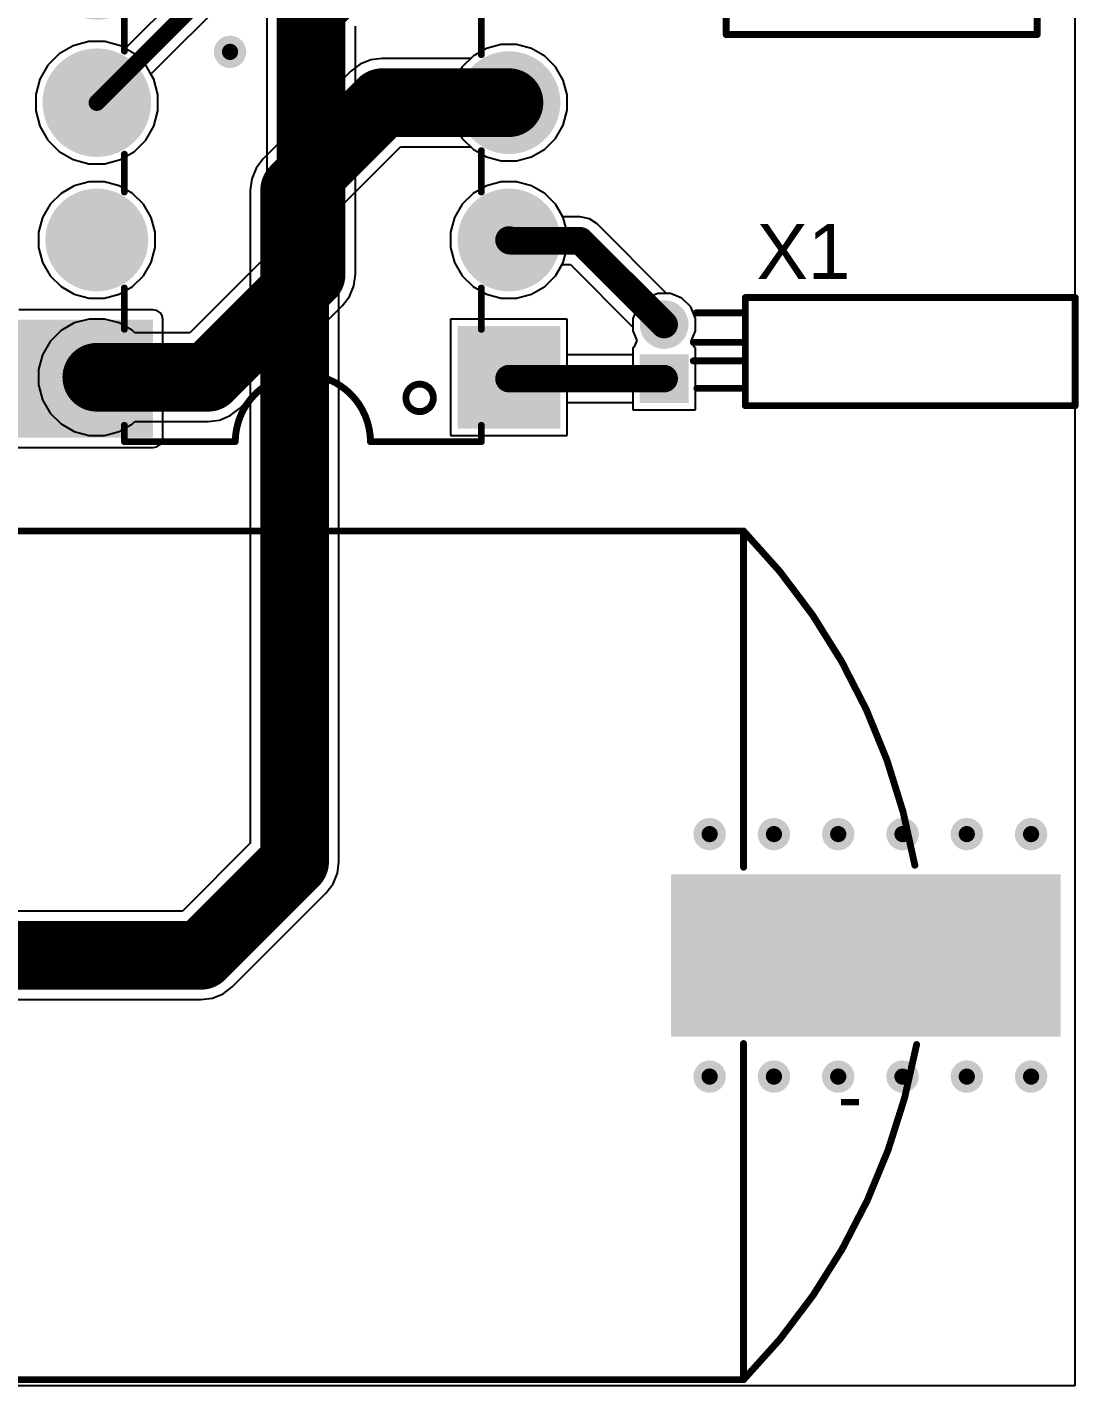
# Model space of a CAD drawing. Header units: millimetres. Extents: x 0 to 212, y 0 to 213.
# Drawn here: x 0.402 to 1.171, y 0.01 to 1 of the extents above; entities that cross this region are included whole.
import ezdxf

# ---------------------------------------------------------------- set-up
doc = ezdxf.new("R2010")
doc.units = ezdxf.units.MM
doc.header["$MEASUREMENT"] = 0
for name, color, linetype in [('BottomLayer', 5, 'Continuous'), ('BottomSolder', 6, 'Continuous'), ('MultiLayer', 9, 'Continuous'), ('PadHoleLayer', 156, 'Continuous'), ('TopLayer', 1, 'Continuous'), ('TopOverlay', 2, 'Continuous'), ('TopPaste', 8, 'Continuous'), ('TopSolder', 216, 'Continuous'), ('ViaHoleLayer', 16, 'Continuous')]:
    doc.layers.add(name, color=color, linetype=linetype)
doc.styles.add('Arial', font='', dxfattribs={"height": 0.2})
doc.styles.get('Arial').set_extended_font_data('Arial')

# ---------------------------------------------------------------- blocks, each defined once
blk = doc.blocks.new('B2B_XH_2_LF__SN__3')
at = {"layer": 'BottomLayer'}
blk.add_hatch(color=5, dxfattribs=at).paths.add_polyline_path([(-0.080706, -0.031496), (-0.080706, 0.031496), (-0.017714, 0.031496), (-0.017714, -0.031496)])
h = blk.add_hatch(color=5, dxfattribs=at)
edge = h.paths.add_edge_path()
edge.add_arc((0.04921, 0), 0.031496, 0, 360)
at = {"layer": 'BottomSolder'}
blk.add_hatch(color=6, dxfattribs=at).paths.add_polyline_path([(-0.082706, -0.033496), (-0.082706, 0.033496), (-0.015714, 0.033496), (-0.015714, -0.033496)])
h = blk.add_hatch(color=6, dxfattribs=at)
edge = h.paths.add_edge_path()
edge.add_arc((0.04921, 0), 0.033496, 0, 360)
at = {"layer": 'MultiLayer'}
blk.add_hatch(color=9, dxfattribs=at).paths.add_polyline_path([(-0.080706, -0.031496), (-0.080706, 0.031496), (-0.017714, 0.031496), (-0.017714, -0.031496)])
h = blk.add_hatch(color=9, dxfattribs=at)
edge = h.paths.add_edge_path()
edge.add_arc((0.04921, 0), 0.031496, 0, 360)
at = {"layer": 'PadHoleLayer'}
h = blk.add_hatch(color=156, dxfattribs=at)
edge = h.paths.add_edge_path()
edge.add_arc((-0.04921, 0), 0.019685, 0, 360)
h = blk.add_hatch(color=156, dxfattribs=at)
edge = h.paths.add_edge_path()
edge.add_arc((0.04921, 0), 0.019685, 0, 360)
at = {"layer": 'TopLayer'}
blk.add_hatch(color=1, dxfattribs=at).paths.add_polyline_path([(-0.080706, -0.031496), (-0.080706, 0.031496), (-0.017714, 0.031496), (-0.017714, -0.031496)])
h = blk.add_hatch(color=1, dxfattribs=at)
edge = h.paths.add_edge_path()
edge.add_arc((0.04921, 0), 0.031496, 0, 360)
at = {"layer": 'TopSolder'}
blk.add_hatch(color=216, dxfattribs=at).paths.add_polyline_path([(-0.082706, -0.033496), (-0.082706, 0.033496), (-0.015714, 0.033496), (-0.015714, -0.033496)])
h = blk.add_hatch(color=216, dxfattribs=at)
edge = h.paths.add_edge_path()
edge.add_arc((0.04921, 0), 0.033496, 0, 360)
at = {"layer": 'TopOverlay', "const_width": 0.005}
for points in [[(-0.037206, 0.123228), (-0.061851, 0.123228)], [(-0.061851, 0.098582), (-0.061851, 0.123228)], [(-0.037206, 0.098582), (-0.037206, 0.123228)], [(0.061376, 0.123228), (0.036731, 0.123228)], [(0.036731, 0.098582), (0.036731, 0.123228)], [(0.061376, 0.098582), (0.061376, 0.123228)], [(0.147401, 0.0925), (-0.147641, 0.0925)], [(-0.147639, -0.133857), (-0.147639, 0.09252)], [(0.147401, -0.133899), (0.1474, 0.0925)], [(0.147401, -0.133899), (-0.147641, -0.133899)]]:
    blk.add_lwpolyline(points, dxfattribs=at)
at = {"layer": 'TopOverlay', "const_width": 0.0025}
for points in [[(-0.063101, 0.123228, 1), (-0.060601, 0.123228, 1)], [(-0.063101, 0.123228, 1), (-0.060601, 0.123228, 1)], [(-0.038456, 0.123228, 1), (-0.035956, 0.123228, 1)], [(-0.038456, 0.123228, 1), (-0.035956, 0.123228, 1)], [(0.035481, 0.123228, 1), (0.037981, 0.123228, 1)], [(0.035481, 0.123228, 1), (0.037981, 0.123228, 1)], [(0.060126, 0.123228, 1), (0.062626, 0.123228, 1)], [(0.060126, 0.123228, 1), (0.062626, 0.123228, 1)], [(-0.063101, 0.098582, 1), (-0.060601, 0.098582, 1)], [(-0.038456, 0.098582, 1), (-0.035956, 0.098582, 1)], [(0.035481, 0.098582, 1), (0.037981, 0.098582, 1)], [(0.060126, 0.098582, 1), (0.062626, 0.098582, 1)], [(-0.148891, 0.0925, 1), (-0.146391, 0.0925, 1)], [(-0.148889, 0.09252, 1), (-0.146389, 0.09252, 1)], [(0.14615, 0.0925, 1), (0.14865, 0.0925, 1)], [(0.146151, 0.0925, 1), (0.148651, 0.0925, 1)], [(-0.148891, -0.133899, 1), (-0.146391, -0.133899, 1)], [(-0.148889, -0.133857, 1), (-0.146389, -0.133857, 1)], [(0.146151, -0.133899, 1), (0.148651, -0.133899, 1)], [(0.146151, -0.133899, 1), (0.148651, -0.133899, 1)]]:
    blk.add_lwpolyline(points, format="xyb", close=True, dxfattribs=at)
blk = doc.blocks.new('DT_26_5')
at = {"layer": 'BottomLayer'}
blk.add_hatch(color=5, dxfattribs=at).paths.add_polyline_path([(0.015748, 0.035438), (0.015748, 0.003942), (-0.015748, 0.003942), (-0.015748, 0.035438)])
h = blk.add_hatch(color=5, dxfattribs=at)
edge = h.paths.add_edge_path()
edge.add_arc((0, -0.019692), 0.015748, 0, 360)
at = {"layer": 'BottomSolder'}
blk.add_hatch(color=6, dxfattribs=at).paths.add_polyline_path([(0.017748, 0.037438), (0.017748, 0.001942), (-0.017748, 0.001942), (-0.017748, 0.037438)])
h = blk.add_hatch(color=6, dxfattribs=at)
edge = h.paths.add_edge_path()
edge.add_arc((0, -0.019692), 0.017748, 0, 360)
at = {"layer": 'MultiLayer'}
blk.add_hatch(color=9, dxfattribs=at).paths.add_polyline_path([(0.015748, 0.035438), (0.015748, 0.003942), (-0.015748, 0.003942), (-0.015748, 0.035438)])
h = blk.add_hatch(color=9, dxfattribs=at)
edge = h.paths.add_edge_path()
edge.add_arc((0, -0.019692), 0.015748, 0, 360)
at = {"layer": 'PadHoleLayer'}
h = blk.add_hatch(color=156, dxfattribs=at)
edge = h.paths.add_edge_path()
edge.add_arc((0, 0.019688), 0.009843, 0, 360)
h = blk.add_hatch(color=156, dxfattribs=at)
edge = h.paths.add_edge_path()
edge.add_arc((0, -0.019688), 0.009843, 0, 360)
at = {"layer": 'TopLayer'}
blk.add_hatch(color=1, dxfattribs=at).paths.add_polyline_path([(0.015748, 0.035438), (0.015748, 0.003942), (-0.015748, 0.003942), (-0.015748, 0.035438)])
h = blk.add_hatch(color=1, dxfattribs=at)
edge = h.paths.add_edge_path()
edge.add_arc((0, -0.019692), 0.015748, 0, 360)
at = {"layer": 'TopSolder'}
blk.add_hatch(color=216, dxfattribs=at).paths.add_polyline_path([(0.017748, 0.037438), (0.017748, 0.001942), (-0.017748, 0.001942), (-0.017748, 0.037438)])
h = blk.add_hatch(color=216, dxfattribs=at)
edge = h.paths.add_edge_path()
edge.add_arc((0, -0.019692), 0.017748, 0, 360)
at = {"layer": 'TopOverlay', "const_width": 0.005}
for points in [[(-0.059055, 0.039366), (-0.299214, 0.039366)], [(-0.299214, 0.039366), (-0.299214, -0.039374)], [(-0.059055, 0.039366), (-0.059055, -0.039374)], [(-0.023822, 0.026734), (-0.059055, 0.026734)], [(-0.021191, 0.006734), (-0.059055, 0.006734)], [(-0.021218, -0.006784), (-0.059055, -0.006784)], [(-0.023314, -0.028266), (-0.059055, -0.028266)], [(-0.059055, -0.039374), (-0.299214, -0.039374)]]:
    blk.add_lwpolyline(points, dxfattribs=at)
at = {"layer": 'TopOverlay', "const_width": 0.0025}
for points in [[(-0.300464, 0.039366, 1), (-0.297964, 0.039366, 1)], [(-0.300464, 0.039366, 1), (-0.297964, 0.039366, 1)], [(-0.060305, 0.039366, 1), (-0.057805, 0.039366, 1)], [(-0.060305, 0.039366, 1), (-0.057805, 0.039366, 1)], [(-0.060305, 0.026734, 1), (-0.057805, 0.026734, 1)], [(-0.025072, 0.026734, 1), (-0.022572, 0.026734, 1)], [(-0.060305, 0.006734, 1), (-0.057805, 0.006734, 1)], [(-0.022441, 0.006734, 1), (-0.019941, 0.006734, 1)], [(-0.060305, -0.006784, 1), (-0.057805, -0.006784, 1)], [(-0.022468, -0.006784, 1), (-0.019968, -0.006784, 1)], [(-0.060305, -0.028266, 1), (-0.057805, -0.028266, 1)], [(-0.024564, -0.028266, 1), (-0.022064, -0.028266, 1)], [(-0.300464, -0.039374, 1), (-0.297964, -0.039374, 1)], [(-0.300464, -0.039374, 1), (-0.297964, -0.039374, 1)], [(-0.060305, -0.039374, 1), (-0.057805, -0.039374, 1)], [(-0.060305, -0.039374, 1), (-0.057805, -0.039374, 1)]]:
    blk.add_lwpolyline(points, format="xyb", close=True, dxfattribs=at)
blk = doc.blocks.new('8_PDIP_6')
at = {"layer": 'BottomLayer'}
blk.add_hatch(color=5, dxfattribs=at).paths.add_polyline_path([(-0.114567, 0.185433), (-0.114567, 0.114567), (-0.185433, 0.114567), (-0.185433, 0.185433)])
h = blk.add_hatch(color=5, dxfattribs=at)
edge = h.paths.add_edge_path()
edge.add_arc((0.15, 0.15), 0.035433, 0, 360)
h = blk.add_hatch(color=5, dxfattribs=at)
edge = h.paths.add_edge_path()
edge.add_arc((-0.15, 0.05), 0.035433, 0, 360)
h = blk.add_hatch(color=5, dxfattribs=at)
edge = h.paths.add_edge_path()
edge.add_arc((0.15, 0.05), 0.035433, 0, 360)
h = blk.add_hatch(color=5, dxfattribs=at)
edge = h.paths.add_edge_path()
edge.add_arc((-0.15, -0.05), 0.035433, 0, 360)
h = blk.add_hatch(color=5, dxfattribs=at)
edge = h.paths.add_edge_path()
edge.add_arc((0.15, -0.05), 0.0375, 0, 360)
h = blk.add_hatch(color=5, dxfattribs=at)
edge = h.paths.add_edge_path()
edge.add_arc((-0.15, -0.15), 0.035433, 0, 360)
h = blk.add_hatch(color=5, dxfattribs=at)
edge = h.paths.add_edge_path()
edge.add_arc((0.15, -0.15), 0.0375, 0, 360)
at = {"layer": 'BottomSolder'}
blk.add_hatch(color=6, dxfattribs=at).paths.add_polyline_path([(-0.112567, 0.187433), (-0.112567, 0.112567), (-0.187433, 0.112567), (-0.187433, 0.187433)])
h = blk.add_hatch(color=6, dxfattribs=at)
edge = h.paths.add_edge_path()
edge.add_arc((0.15, 0.15), 0.037433, 0, 360)
h = blk.add_hatch(color=6, dxfattribs=at)
edge = h.paths.add_edge_path()
edge.add_arc((-0.15, 0.05), 0.037433, 0, 360)
h = blk.add_hatch(color=6, dxfattribs=at)
edge = h.paths.add_edge_path()
edge.add_arc((0.15, 0.05), 0.037433, 0, 360)
h = blk.add_hatch(color=6, dxfattribs=at)
edge = h.paths.add_edge_path()
edge.add_arc((-0.15, -0.05), 0.037433, 0, 360)
h = blk.add_hatch(color=6, dxfattribs=at)
edge = h.paths.add_edge_path()
edge.add_arc((0.15, -0.05), 0.0395, 0, 360)
h = blk.add_hatch(color=6, dxfattribs=at)
edge = h.paths.add_edge_path()
edge.add_arc((-0.15, -0.15), 0.037433, 0, 360)
h = blk.add_hatch(color=6, dxfattribs=at)
edge = h.paths.add_edge_path()
edge.add_arc((0.15, -0.15), 0.0395, 0, 360)
at = {"layer": 'MultiLayer'}
blk.add_hatch(color=9, dxfattribs=at).paths.add_polyline_path([(-0.114567, 0.185433), (-0.114567, 0.114567), (-0.185433, 0.114567), (-0.185433, 0.185433)])
h = blk.add_hatch(color=9, dxfattribs=at)
edge = h.paths.add_edge_path()
edge.add_arc((0.15, 0.15), 0.035433, 0, 360)
h = blk.add_hatch(color=9, dxfattribs=at)
edge = h.paths.add_edge_path()
edge.add_arc((-0.15, 0.05), 0.035433, 0, 360)
h = blk.add_hatch(color=9, dxfattribs=at)
edge = h.paths.add_edge_path()
edge.add_arc((0.15, 0.05), 0.035433, 0, 360)
h = blk.add_hatch(color=9, dxfattribs=at)
edge = h.paths.add_edge_path()
edge.add_arc((-0.15, -0.05), 0.035433, 0, 360)
h = blk.add_hatch(color=9, dxfattribs=at)
edge = h.paths.add_edge_path()
edge.add_arc((0.15, -0.05), 0.0375, 0, 360)
h = blk.add_hatch(color=9, dxfattribs=at)
edge = h.paths.add_edge_path()
edge.add_arc((-0.15, -0.15), 0.035433, 0, 360)
h = blk.add_hatch(color=9, dxfattribs=at)
edge = h.paths.add_edge_path()
edge.add_arc((0.15, -0.15), 0.0375, 0, 360)
at = {"layer": 'PadHoleLayer'}
h = blk.add_hatch(color=156, dxfattribs=at)
edge = h.paths.add_edge_path()
edge.add_arc((-0.15, 0.15), 0.019685, 0, 360)
h = blk.add_hatch(color=156, dxfattribs=at)
edge = h.paths.add_edge_path()
edge.add_arc((0.15, 0.15), 0.019685, 0, 360)
h = blk.add_hatch(color=156, dxfattribs=at)
edge = h.paths.add_edge_path()
edge.add_arc((-0.15, 0.05), 0.019685, 0, 360)
h = blk.add_hatch(color=156, dxfattribs=at)
edge = h.paths.add_edge_path()
edge.add_arc((0.15, 0.05), 0.019685, 0, 360)
h = blk.add_hatch(color=156, dxfattribs=at)
edge = h.paths.add_edge_path()
edge.add_arc((-0.15, -0.05), 0.019685, 0, 360)
h = blk.add_hatch(color=156, dxfattribs=at)
edge = h.paths.add_edge_path()
edge.add_arc((0.15, -0.05), 0.019685, 0, 360)
h = blk.add_hatch(color=156, dxfattribs=at)
edge = h.paths.add_edge_path()
edge.add_arc((-0.15, -0.15), 0.019685, 0, 360)
h = blk.add_hatch(color=156, dxfattribs=at)
edge = h.paths.add_edge_path()
edge.add_arc((0.15, -0.15), 0.019685, 0, 360)
at = {"layer": 'TopLayer'}
blk.add_hatch(color=1, dxfattribs=at).paths.add_polyline_path([(-0.114567, 0.185433), (-0.114567, 0.114567), (-0.185433, 0.114567), (-0.185433, 0.185433)])
h = blk.add_hatch(color=1, dxfattribs=at)
edge = h.paths.add_edge_path()
edge.add_arc((0.15, 0.15), 0.035433, 0, 360)
h = blk.add_hatch(color=1, dxfattribs=at)
edge = h.paths.add_edge_path()
edge.add_arc((-0.15, 0.05), 0.035433, 0, 360)
h = blk.add_hatch(color=1, dxfattribs=at)
edge = h.paths.add_edge_path()
edge.add_arc((0.15, 0.05), 0.035433, 0, 360)
h = blk.add_hatch(color=1, dxfattribs=at)
edge = h.paths.add_edge_path()
edge.add_arc((-0.15, -0.05), 0.035433, 0, 360)
h = blk.add_hatch(color=1, dxfattribs=at)
edge = h.paths.add_edge_path()
edge.add_arc((0.15, -0.05), 0.0375, 0, 360)
h = blk.add_hatch(color=1, dxfattribs=at)
edge = h.paths.add_edge_path()
edge.add_arc((-0.15, -0.15), 0.035433, 0, 360)
h = blk.add_hatch(color=1, dxfattribs=at)
edge = h.paths.add_edge_path()
edge.add_arc((0.15, -0.15), 0.0375, 0, 360)
at = {"layer": 'TopSolder'}
blk.add_hatch(color=216, dxfattribs=at).paths.add_polyline_path([(-0.112567, 0.187433), (-0.112567, 0.112567), (-0.187433, 0.112567), (-0.187433, 0.187433)])
h = blk.add_hatch(color=216, dxfattribs=at)
edge = h.paths.add_edge_path()
edge.add_arc((0.15, 0.15), 0.037433, 0, 360)
h = blk.add_hatch(color=216, dxfattribs=at)
edge = h.paths.add_edge_path()
edge.add_arc((-0.15, 0.05), 0.037433, 0, 360)
h = blk.add_hatch(color=216, dxfattribs=at)
edge = h.paths.add_edge_path()
edge.add_arc((0.15, 0.05), 0.037433, 0, 360)
h = blk.add_hatch(color=216, dxfattribs=at)
edge = h.paths.add_edge_path()
edge.add_arc((-0.15, -0.05), 0.037433, 0, 360)
h = blk.add_hatch(color=216, dxfattribs=at)
edge = h.paths.add_edge_path()
edge.add_arc((0.15, -0.05), 0.0395, 0, 360)
h = blk.add_hatch(color=216, dxfattribs=at)
edge = h.paths.add_edge_path()
edge.add_arc((-0.15, -0.15), 0.037433, 0, 360)
h = blk.add_hatch(color=216, dxfattribs=at)
edge = h.paths.add_edge_path()
edge.add_arc((0.15, -0.15), 0.0395, 0, 360)
at = {"layer": 'TopOverlay', "const_width": 0.005}
for points in [[(-0.049213, 0.196851), (-0.129922, 0.196851)], [(-0.129922, 0.19685), (-0.129922, 0.184955)], [(0.129922, 0.196851), (0.049213, 0.196851)], [(0.129922, 0.196851), (0.129922, 0.184955)], [(-0.129922, 0.115045), (-0.129922, 0.084955)], [(0.129922, 0.115045), (0.129922, 0.084955)], [(-0.129922, 0.015045), (-0.129922, -0.015045)], [(0.129922, 0.015045), (0.129922, -0.012446)], [(-0.129922, -0.084955), (-0.129922, -0.115045)], [(0.129922, -0.087554), (0.129922, -0.112446)], [(-0.129922, -0.184955), (-0.129922, -0.19685)], [(0.129922, -0.187554), (0.129922, -0.196851)], [(0.129922, -0.196851), (-0.129922, -0.19685)]]:
    blk.add_lwpolyline(points, dxfattribs=at)
at = {"layer": 'TopOverlay', "const_width": 0.0025}
for points in [[(-0.131172, 0.196851, 1), (-0.128672, 0.196851, 1)], [(-0.131172, 0.19685, 1), (-0.128672, 0.19685, 1)], [(-0.050463, 0.196851, 1), (-0.047963, 0.196851, 1)], [(-0.05045, 0.1969, 1), (-0.04795, 0.1969, 1)], [(0.047963, 0.196851, 1), (0.050463, 0.196851, 1)], [(0.047963, 0.196851, 1), (0.050463, 0.196851, 1)], [(0.128672, 0.196851, 1), (0.131172, 0.196851, 1)], [(0.128672, 0.196851, 1), (0.131172, 0.196851, 1)], [(-0.131172, 0.184955, 1), (-0.128672, 0.184955, 1)], [(0.128672, 0.184955, 1), (0.131172, 0.184955, 1)], [(-0.086693, 0.15501, 1), (-0.084193, 0.15501, 1)], [(-0.08625, 0.155, 1), (-0.08375, 0.155, 1)], [(-0.131172, 0.115045, 1), (-0.128672, 0.115045, 1)], [(0.128672, 0.115045, 1), (0.131172, 0.115045, 1)], [(-0.131172, 0.084955, 1), (-0.128672, 0.084955, 1)], [(0.128672, 0.084955, 1), (0.131172, 0.084955, 1)], [(-0.131172, 0.015045, 1), (-0.128672, 0.015045, 1)], [(0.128672, 0.015045, 1), (0.131172, 0.015045, 1)], [(-0.131172, -0.015045, 1), (-0.128672, -0.015045, 1)], [(0.128672, -0.012446, 1), (0.131172, -0.012446, 1)], [(-0.131172, -0.084955, 1), (-0.128672, -0.084955, 1)], [(0.128672, -0.087554, 1), (0.131172, -0.087554, 1)], [(-0.131172, -0.115045, 1), (-0.128672, -0.115045, 1)], [(0.128672, -0.112446, 1), (0.131172, -0.112446, 1)], [(-0.131172, -0.184955, 1), (-0.128672, -0.184955, 1)], [(0.128672, -0.187554, 1), (0.131172, -0.187554, 1)], [(-0.131172, -0.19685, 1), (-0.128672, -0.19685, 1)], [(-0.131172, -0.19685, 1), (-0.128672, -0.19685, 1)], [(0.128672, -0.196851, 1), (0.131172, -0.196851, 1)], [(0.128672, -0.196851, 1), (0.131172, -0.196851, 1)]]:
    blk.add_lwpolyline(points, format="xyb", close=True, dxfattribs=at)
at = {"layer": 'TopOverlay', "const_width": 0.005}
for points in [[(0.049213, 0.196851, -0.9955297), (-0.0492, 0.1969)], [(-0.085443, 0.15501, -90.2578635), (-0.085, 0.155)]]:
    blk.add_lwpolyline(points, format="xyb", dxfattribs=at)
blk = doc.blocks.new('BS_CR2032_8_23')
at = {"layer": 'TopLayer'}
for points in [[(0.38681, 0.0748), (0.52461, 0.0748), (0.52461, -0.0748), (0.38681, -0.0748)], [(-0.5935, 0.05512), (-0.31792, 0.05512), (-0.31792, -0.05512), (-0.5935, -0.05512)]]:
    blk.add_hatch(color=1, dxfattribs=at).paths.add_polyline_path(points)
at = {"layer": 'TopPaste'}
for points in [[(0.38681, 0.0748), (0.52461, 0.0748), (0.52461, -0.0748), (0.38681, -0.0748)], [(-0.5935, 0.05512), (-0.31792, 0.05512), (-0.31792, -0.05512), (-0.5935, -0.05512)]]:
    blk.add_hatch(color=8, dxfattribs=at).paths.add_polyline_path(points)
at = {"layer": 'TopSolder'}
for points in [[(0.38281, 0.0788), (0.52861, 0.0788), (0.52861, -0.0788), (0.38281, -0.0788)], [(-0.5975, 0.05912), (-0.31391, 0.05912), (-0.31391, -0.05912), (-0.5975, -0.05912)]]:
    blk.add_hatch(color=216, dxfattribs=at).paths.add_polyline_path(points)
at = {"layer": 'TopOverlay', "const_width": 0.005}
for points in [[(-0.49275, 0.06493, -0.149915), (-0.36677, 0.30906)], [(-0.36677, -0.30906, -0.150998), (-0.49147, -0.06559)]]:
    blk.add_lwpolyline(points, format="xyb", dxfattribs=at)
for points in [[(0.25819, 0.30906), (-0.36681, 0.30906)], [(-0.36677, 0.30906), (-0.36677, 0.06422)], [(0.30004, 0.2559), (0.25819, 0.30906)], [(0.4535, 0.2559), (0.30004, 0.2559)], [(0.4535, 0.2559), (0.4535, 0.15157)], [(0.33397, 0.19095), (0.33397, -0.19095)], [(0.43382, 0.19095), (0.33539, 0.19095)], [(0.43382, 0.19095), (0.43382, 0.15157)], [(0.4535, 0.15157), (0.43382, 0.15157)], [(-0.36677, -0.06422), (-0.36677, -0.30906)], [(0.4324, -0.15157), (0.4324, -0.19095)], [(0.45208, -0.15157), (0.4324, -0.15157)], [(0.45208, -0.15157), (0.45208, -0.2559)], [(0.4324, -0.19095), (0.33397, -0.19095)], [(0.29988, -0.2559), (0.25456, -0.30906)], [(0.45208, -0.2559), (0.29988, -0.2559)], [(0.25456, -0.30906), (-0.36677, -0.30906)]]:
    blk.add_lwpolyline(points, dxfattribs=at)
at = {"layer": 'TopOverlay', "const_width": 0.0025}
for points in [[(-0.36806, 0.30906, 1), (-0.36556, 0.30906, 1)], [(-0.36802, 0.30906, 1), (-0.36552, 0.30906, 1)], [(-0.36802, 0.30906, 1), (-0.36552, 0.30906, 1)], [(0.25694, 0.30906, 1), (0.25944, 0.30906, 1)], [(0.25694, 0.30906, 1), (0.25944, 0.30906, 1)], [(0.29879, 0.2559, 1), (0.30129, 0.2559, 1)], [(0.29879, 0.2559, 1), (0.30129, 0.2559, 1)], [(0.45225, 0.2559, 1), (0.45475, 0.2559, 1)], [(0.45225, 0.2559, 1), (0.45475, 0.2559, 1)], [(0.33272, 0.19095, 1), (0.33522, 0.19095, 1)], [(0.33414, 0.19095, 1), (0.33664, 0.19095, 1)], [(0.43257, 0.19095, 1), (0.43507, 0.19095, 1)], [(0.43257, 0.19095, 1), (0.43507, 0.19095, 1)], [(0.43257, 0.15157, 1), (0.43507, 0.15157, 1)], [(0.43257, 0.15157, 1), (0.43507, 0.15157, 1)], [(0.45225, 0.15157, 1), (0.45475, 0.15157, 1)], [(0.45225, 0.15157, 1), (0.45475, 0.15157, 1)], [(-0.494, 0.06493, 1), (-0.4915, 0.06493, 1)], [(-0.36802, 0.06422, 1), (-0.36552, 0.06422, 1)], [(-0.49272, -0.06559, 1), (-0.49022, -0.06559, 1)], [(-0.36802, -0.06422, 1), (-0.36552, -0.06422, 1)], [(0.43115, -0.15157, 1), (0.43365, -0.15157, 1)], [(0.43115, -0.15157, 1), (0.43365, -0.15157, 1)], [(0.45083, -0.15157, 1), (0.45333, -0.15157, 1)], [(0.45083, -0.15157, 1), (0.45333, -0.15157, 1)], [(0.33272, -0.19095, 1), (0.33522, -0.19095, 1)], [(0.33272, -0.19095, 1), (0.33522, -0.19095, 1)], [(0.43115, -0.19095, 1), (0.43365, -0.19095, 1)], [(0.43115, -0.19095, 1), (0.43365, -0.19095, 1)], [(0.29863, -0.2559, 1), (0.30113, -0.2559, 1)], [(0.29863, -0.2559, 1), (0.30113, -0.2559, 1)], [(0.45083, -0.2559, 1), (0.45333, -0.2559, 1)], [(0.45083, -0.2559, 1), (0.45333, -0.2559, 1)], [(-0.36802, -0.30906, 1), (-0.36552, -0.30906, 1)], [(-0.36802, -0.30906, 1), (-0.36552, -0.30906, 1)], [(-0.36802, -0.30906, 1), (-0.36552, -0.30906, 1)], [(0.25331, -0.30906, 1), (0.25581, -0.30906, 1)], [(0.25331, -0.30906, 1), (0.25581, -0.30906, 1)]]:
    blk.add_lwpolyline(points, format="xyb", close=True, dxfattribs=at)
at = {"layer": 'TopOverlay'}
for s, p in [('+', (0.24306, 0.09488)), ('-', (-0.45324, 0.09152))]:
    blk.add_text(s, height=0.04, dxfattribs=at).set_placement(p)

msp = doc.modelspace()

# ---------------------------------------------------------------- hatches: boundary and pattern name
at = {"layer": 'BottomLayer'}
h = msp.add_hatch(color=5, dxfattribs=at)
edge = h.paths.add_edge_path()
edge.add_arc((0.54992, 0.9817), 0.01181, 0, 360)
h = msp.add_hatch(color=5, dxfattribs=at)
edge = h.paths.add_edge_path()
edge.add_arc((0.899, 0.412), 0.01181, 0, 360)
h = msp.add_hatch(color=5, dxfattribs=at)
edge = h.paths.add_edge_path()
edge.add_arc((0.9458, 0.412), 0.01181, 0, 360)
h = msp.add_hatch(color=5, dxfattribs=at)
edge = h.paths.add_edge_path()
edge.add_arc((0.9926, 0.412), 0.01181, 0, 360)
h = msp.add_hatch(color=5, dxfattribs=at)
edge = h.paths.add_edge_path()
edge.add_arc((1.0394, 0.412), 0.01181, 0, 360)
h = msp.add_hatch(color=5, dxfattribs=at)
edge = h.paths.add_edge_path()
edge.add_arc((1.0862, 0.412), 0.01181, 0, 360)
h = msp.add_hatch(color=5, dxfattribs=at)
edge = h.paths.add_edge_path()
edge.add_arc((1.133, 0.412), 0.01181, 0, 360)
h = msp.add_hatch(color=5, dxfattribs=at)
edge = h.paths.add_edge_path()
edge.add_arc((0.899, 0.23541), 0.01181, 0, 360)
h = msp.add_hatch(color=5, dxfattribs=at)
edge = h.paths.add_edge_path()
edge.add_arc((0.9458, 0.23541), 0.01181, 0, 360)
h = msp.add_hatch(color=5, dxfattribs=at)
edge = h.paths.add_edge_path()
edge.add_arc((0.9926, 0.23541), 0.01181, 0, 360)
h = msp.add_hatch(color=5, dxfattribs=at)
edge = h.paths.add_edge_path()
edge.add_arc((1.0394, 0.23541), 0.01181, 0, 360)
h = msp.add_hatch(color=5, dxfattribs=at)
edge = h.paths.add_edge_path()
edge.add_arc((1.0862, 0.23541), 0.01181, 0, 360)
h = msp.add_hatch(color=5, dxfattribs=at)
edge = h.paths.add_edge_path()
edge.add_arc((1.133, 0.23541), 0.01181, 0, 360)
at = {"layer": 'TopLayer'}
h = msp.add_hatch(color=1, dxfattribs=at)
edge = h.paths.add_edge_path()
edge.add_arc((0.54992, 0.9817), 0.01181, 0, 360)
msp.add_hatch(color=1, dxfattribs=at).paths.add_polyline_path([(0.26792, 0.7007), (0.49392, 0.7007), (0.49392, 0.7867), (0.26792, 0.7867)])
h = msp.add_hatch(color=1, dxfattribs=at)
edge = h.paths.add_edge_path()
edge.add_arc((0.899, 0.412), 0.01181, 0, 360)
h = msp.add_hatch(color=1, dxfattribs=at)
edge = h.paths.add_edge_path()
edge.add_arc((0.9458, 0.412), 0.01181, 0, 360)
h = msp.add_hatch(color=1, dxfattribs=at)
edge = h.paths.add_edge_path()
edge.add_arc((0.9926, 0.412), 0.01181, 0, 360)
h = msp.add_hatch(color=1, dxfattribs=at)
edge = h.paths.add_edge_path()
edge.add_arc((1.0394, 0.412), 0.01181, 0, 360)
h = msp.add_hatch(color=1, dxfattribs=at)
edge = h.paths.add_edge_path()
edge.add_arc((1.0862, 0.412), 0.01181, 0, 360)
h = msp.add_hatch(color=1, dxfattribs=at)
edge = h.paths.add_edge_path()
edge.add_arc((1.133, 0.412), 0.01181, 0, 360)
h = msp.add_hatch(color=1, dxfattribs=at)
edge = h.paths.add_edge_path()
edge.add_arc((0.899, 0.23541), 0.01181, 0, 360)
h = msp.add_hatch(color=1, dxfattribs=at)
edge = h.paths.add_edge_path()
edge.add_arc((0.9458, 0.23541), 0.01181, 0, 360)
h = msp.add_hatch(color=1, dxfattribs=at)
edge = h.paths.add_edge_path()
edge.add_arc((0.9926, 0.23541), 0.01181, 0, 360)
h = msp.add_hatch(color=1, dxfattribs=at)
edge = h.paths.add_edge_path()
edge.add_arc((1.0394, 0.23541), 0.01181, 0, 360)
h = msp.add_hatch(color=1, dxfattribs=at)
edge = h.paths.add_edge_path()
edge.add_arc((1.0862, 0.23541), 0.01181, 0, 360)
h = msp.add_hatch(color=1, dxfattribs=at)
edge = h.paths.add_edge_path()
edge.add_arc((1.133, 0.23541), 0.01181, 0, 360)
at = {"layer": 'ViaHoleLayer'}
h = msp.add_hatch(color=16, dxfattribs=at)
edge = h.paths.add_edge_path()
edge.add_arc((0.54992, 0.9817), 0.00591, 0, 360)
h = msp.add_hatch(color=16, dxfattribs=at)
edge = h.paths.add_edge_path()
edge.add_arc((0.899, 0.412), 0.00591, 0, 360)
h = msp.add_hatch(color=16, dxfattribs=at)
edge = h.paths.add_edge_path()
edge.add_arc((0.9458, 0.412), 0.00591, 0, 360)
h = msp.add_hatch(color=16, dxfattribs=at)
edge = h.paths.add_edge_path()
edge.add_arc((0.9926, 0.412), 0.00591, 0, 360)
h = msp.add_hatch(color=16, dxfattribs=at)
edge = h.paths.add_edge_path()
edge.add_arc((1.0394, 0.412), 0.00591, 0, 360)
h = msp.add_hatch(color=16, dxfattribs=at)
edge = h.paths.add_edge_path()
edge.add_arc((1.0862, 0.412), 0.00591, 0, 360)
h = msp.add_hatch(color=16, dxfattribs=at)
edge = h.paths.add_edge_path()
edge.add_arc((1.133, 0.412), 0.00591, 0, 360)
h = msp.add_hatch(color=16, dxfattribs=at)
edge = h.paths.add_edge_path()
edge.add_arc((0.899, 0.23541), 0.00591, 0, 360)
h = msp.add_hatch(color=16, dxfattribs=at)
edge = h.paths.add_edge_path()
edge.add_arc((0.9458, 0.23541), 0.00591, 0, 360)
h = msp.add_hatch(color=16, dxfattribs=at)
edge = h.paths.add_edge_path()
edge.add_arc((0.9926, 0.23541), 0.00591, 0, 360)
h = msp.add_hatch(color=16, dxfattribs=at)
edge = h.paths.add_edge_path()
edge.add_arc((1.0394, 0.23541), 0.00591, 0, 360)
h = msp.add_hatch(color=16, dxfattribs=at)
edge = h.paths.add_edge_path()
edge.add_arc((1.0862, 0.23541), 0.00591, 0, 360)
h = msp.add_hatch(color=16, dxfattribs=at)
edge = h.paths.add_edge_path()
edge.add_arc((1.133, 0.23541), 0.00591, 0, 360)

# ---------------------------------------------------------------- linework, layer by layer
at = {"layer": 'BottomLayer'}
for p, q in [((1.1648, 4.72627), (1.1648, 0.0102)), ((0.49236, 0.9654), (0.87229, 1.34533)), ((0.51592, 1.02645), (0.47361, 0.98414)), ((0.57664, 1.0137), (0.57664, 0.83307)), ((0.6412, 0.8197), (0.6412, 1.00033)), ((0.4256, 0.98031), (0.41731, 0.97203)), ((0.43574, 0.98617), (0.4256, 0.98031)), ((0.44706, 0.9892), (0.43574, 0.98617)), ((0.45878, 0.9892), (0.44706, 0.9892)), ((0.4701, 0.98617), (0.45878, 0.9892)), ((0.47361, 0.98414), (0.4701, 0.98617)), ((0.73654, 0.98424), (0.72686, 0.97866)), ((0.74733, 0.98714), (0.73654, 0.98424)), ((0.75851, 0.98714), (0.74733, 0.98714)), ((0.7693, 0.98424), (0.75851, 0.98714)), ((0.77897, 0.97866), (0.7693, 0.98424)), ((0.41731, 0.97203), (0.41145, 0.96188)), ((0.71896, 0.97076), (0.71338, 0.96108)), ((0.72686, 0.97866), (0.71896, 0.97076)), ((0.78687, 0.97076), (0.77897, 0.97866)), ((0.79246, 0.96108), (0.78687, 0.97076)), ((0.41145, 0.96188), (0.40842, 0.95056)), ((0.49439, 0.96188), (0.49236, 0.9654)), ((0.49742, 0.95056), (0.49439, 0.96188)), ((0.71338, 0.96108), (0.71049, 0.95029)), ((0.79535, 0.95029), (0.79246, 0.96108)), ((0.40842, 0.95056), (0.40842, 0.93884)), ((0.49742, 0.93884), (0.49742, 0.95056)), ((0.71049, 0.95029), (0.71049, 0.93912)), ((0.79535, 0.93912), (0.79535, 0.95029)), ((0.40842, 0.93884), (0.41145, 0.92753)), ((0.49439, 0.92753), (0.49742, 0.93884)), ((0.71049, 0.93912), (0.71338, 0.92832)), ((0.79246, 0.92832), (0.79535, 0.93912)), ((0.41145, 0.92753), (0.41731, 0.91738)), ((0.48853, 0.91738), (0.49439, 0.92753)), ((0.71338, 0.92832), (0.71896, 0.91865)), ((0.78687, 0.91865), (0.79246, 0.92832)), ((0.41731, 0.91738), (0.4256, 0.90909)), ((0.48024, 0.90909), (0.48853, 0.91738)), ((0.71896, 0.91865), (0.72686, 0.91075)), ((0.72686, 0.91075), (0.73654, 0.90516)), ((0.7693, 0.90516), (0.77897, 0.91075)), ((0.77897, 0.91075), (0.78687, 0.91865)), ((0.4256, 0.90909), (0.43574, 0.90324)), ((0.43574, 0.90324), (0.44706, 0.9002)), ((0.45878, 0.9002), (0.4701, 0.90324)), ((0.4701, 0.90324), (0.48024, 0.90909)), ((0.73654, 0.90516), (0.74733, 0.90227)), ((0.74733, 0.90227), (0.75851, 0.90227)), ((0.75851, 0.90227), (0.7693, 0.90516)), ((0.44706, 0.9002), (0.45878, 0.9002)), ((0.43654, 0.88424), (0.42686, 0.87866)), ((0.44733, 0.88714), (0.43654, 0.88424)), ((0.45851, 0.88714), (0.44733, 0.88714)), ((0.4693, 0.88424), (0.45851, 0.88714)), ((0.47897, 0.87866), (0.4693, 0.88424)), ((0.73654, 0.88424), (0.72686, 0.87866)), ((0.74733, 0.88714), (0.73654, 0.88424)), ((0.75851, 0.88714), (0.74733, 0.88714)), ((0.7693, 0.88424), (0.75851, 0.88714)), ((0.77897, 0.87866), (0.7693, 0.88424)), ((0.41896, 0.87076), (0.41338, 0.86108)), ((0.42686, 0.87866), (0.41896, 0.87076)), ((0.48687, 0.87076), (0.47897, 0.87866)), ((0.49246, 0.86108), (0.48687, 0.87076)), ((0.71896, 0.87076), (0.71338, 0.86108)), ((0.72686, 0.87866), (0.71896, 0.87076)), ((0.78687, 0.87076), (0.77897, 0.87866)), ((0.79246, 0.86108), (0.78687, 0.87076)), ((0.41338, 0.86108), (0.41049, 0.85029)), ((0.49535, 0.85029), (0.49246, 0.86108)), ((0.71338, 0.86108), (0.71049, 0.85029)), ((0.79535, 0.85029), (0.79246, 0.86108)), ((0.41049, 0.85029), (0.41049, 0.83912)), ((0.49535, 0.83912), (0.49535, 0.85029)), ((0.71049, 0.85029), (0.71049, 0.83912)), ((0.79535, 0.83912), (0.79535, 0.85029)), ((0.41049, 0.83912), (0.41338, 0.82832)), ((0.49246, 0.82832), (0.49535, 0.83912)), ((0.57664, 0.83307), (0.52055, 0.77698)), ((0.71049, 0.83912), (0.71338, 0.82832)), ((0.79246, 0.82832), (0.79535, 0.83912)), ((0.41338, 0.82832), (0.41896, 0.81865)), ((0.48687, 0.81865), (0.49246, 0.82832)), ((0.71338, 0.82832), (0.71896, 0.81865)), ((0.78687, 0.81865), (0.79246, 0.82832)), ((0.41896, 0.81865), (0.42686, 0.81075)), ((0.47897, 0.81075), (0.48687, 0.81865)), ((0.6401, 0.81135), (0.6412, 0.8197)), ((0.71896, 0.81865), (0.72686, 0.81075)), ((0.77897, 0.81075), (0.78687, 0.81865)), ((0.42686, 0.81075), (0.43654, 0.80516)), ((0.43654, 0.80516), (0.44733, 0.80227)), ((0.44733, 0.80227), (0.45851, 0.80227)), ((0.45851, 0.80227), (0.4693, 0.80516)), ((0.4693, 0.80516), (0.47897, 0.81075)), ((0.63174, 0.79688), (0.63687, 0.80357)), ((0.63687, 0.80357), (0.6401, 0.81135)), ((0.72686, 0.81075), (0.73654, 0.80516)), ((0.73654, 0.80516), (0.74733, 0.80227)), ((0.74733, 0.80227), (0.75851, 0.80227)), ((0.75851, 0.80227), (0.7693, 0.80516)), ((0.7693, 0.80516), (0.77897, 0.81075)), ((0.85303, 0.80237), (0.84663, 0.79597)), ((0.86139, 0.80583), (0.85303, 0.80237)), ((0.87044, 0.80583), (0.86139, 0.80583)), ((0.87881, 0.80237), (0.87044, 0.80583)), ((0.8852, 0.79597), (0.87881, 0.80237)), ((0.55674, 0.72188), (0.63174, 0.79688)), ((0.84663, 0.79597), (0.84317, 0.78761)), ((0.88867, 0.78761), (0.8852, 0.79597)), ((0.43654, 0.78424), (0.42686, 0.77866)), ((0.44733, 0.78714), (0.43654, 0.78424)), ((0.45851, 0.78714), (0.44733, 0.78714)), ((0.4693, 0.78424), (0.45851, 0.78714)), ((0.47897, 0.77866), (0.4693, 0.78424)), ((0.79535, 0.78714), (0.71049, 0.78714)), ((0.71049, 0.78714), (0.71049, 0.70227)), ((0.79535, 0.70227), (0.79535, 0.78714)), ((0.84317, 0.78761), (0.84317, 0.77856)), ((0.88867, 0.77856), (0.88867, 0.78761)), ((0.42686, 0.77866), (0.41896, 0.77076)), ((0.48065, 0.77698), (0.47897, 0.77866)), ((0.52055, 0.77698), (0.48065, 0.77698)), ((0.84317, 0.77856), (0.84612, 0.77145)), ((0.88572, 0.77145), (0.88867, 0.77856)), ((0.41896, 0.77076), (0.41338, 0.76108)), ((0.84385, 0.76645), (0.84317, 0.76645)), ((0.84317, 0.76645), (0.84317, 0.72095)), ((0.84612, 0.77145), (0.84385, 0.76645)), ((0.88799, 0.76645), (0.88572, 0.77145)), ((0.88867, 0.76645), (0.88799, 0.76645)), ((0.88867, 0.72095), (0.88867, 0.76645)), ((0.41338, 0.76108), (0.41049, 0.75029)), ((0.41049, 0.75029), (0.41049, 0.73912)), ((0.41049, 0.73912), (0.41338, 0.72832)), ((0.41338, 0.72832), (0.41896, 0.71865)), ((0.41896, 0.71865), (0.42686, 0.71075)), ((0.53392, 0.71243), (0.54227, 0.71353)), ((0.54227, 0.71353), (0.55006, 0.71675)), ((0.55006, 0.71675), (0.55674, 0.72188)), ((0.84317, 0.72095), (0.88867, 0.72095)), ((0.42686, 0.71075), (0.43654, 0.70516)), ((0.43654, 0.70516), (0.44733, 0.70227)), ((0.45851, 0.70227), (0.4693, 0.70516)), ((0.4693, 0.70516), (0.47897, 0.71075)), ((0.47897, 0.71075), (0.48065, 0.71243)), ((0.48065, 0.71243), (0.53392, 0.71243)), ((0.44733, 0.70227), (0.45851, 0.70227)), ((0.71049, 0.70227), (0.79535, 0.70227)), ((1.1648, 0.0102), (0.0102, 0.0102))]:
    msp.add_line(p, q, dxfattribs=at)
for points, const_width in [([(0.45292, 0.9447), (0.86292, 1.3547)], 0.012), ([(0.60892, 1.0137), (0.78613, 1.19091)], 0.05), ([(0.60892, 0.8197), (0.60892, 1.0137)], 0.05), ([(0.53392, 0.7447), (0.60892, 0.8197)], 0.05), ([(0.45292, 0.7447), (0.53392, 0.7447)], 0.05)]:
    msp.add_lwpolyline(points, dxfattribs=dict(at, const_width=const_width))
for points, const_width in [([(0.59642, 1.0137, 1), (0.62142, 1.0137, 1)], 0.025), ([(0.59642, 1.0137, 1), (0.62142, 1.0137, 1)], 0.025), ([(0.44992, 0.9447, 1), (0.45592, 0.9447, 1)], 0.006), ([(0.59642, 0.8197, 1), (0.62142, 0.8197, 1)], 0.025), ([(0.59642, 0.8197, 1), (0.62142, 0.8197, 1)], 0.025), ([(0.44042, 0.7447, 1), (0.46542, 0.7447, 1)], 0.025), ([(0.52142, 0.7447, 1), (0.54642, 0.7447, 1)], 0.025), ([(0.52142, 0.7447, 1), (0.54642, 0.7447, 1)], 0.025)]:
    msp.add_lwpolyline(points, format="xyb", close=True, dxfattribs=dict(at, const_width=const_width))
at = {"layer": 'TopLayer'}
for p, q in [((1.1648, 4.72627), (1.1648, 0.0102)), ((0.4256, 0.98031), (0.41731, 0.97203)), ((0.43574, 0.98617), (0.4256, 0.98031)), ((0.44706, 0.9892), (0.43574, 0.98617)), ((0.45878, 0.9892), (0.44706, 0.9892)), ((0.4701, 0.98617), (0.45878, 0.9892)), ((0.48024, 0.98031), (0.4701, 0.98617)), ((0.48853, 0.97203), (0.48024, 0.98031)), ((0.73654, 0.98424), (0.72686, 0.97866)), ((0.74733, 0.98714), (0.73654, 0.98424)), ((0.75851, 0.98714), (0.74733, 0.98714)), ((0.7693, 0.98424), (0.75851, 0.98714)), ((0.77897, 0.97866), (0.7693, 0.98424)), ((0.41731, 0.97203), (0.41145, 0.96188)), ((0.49439, 0.96188), (0.48853, 0.97203)), ((0.64457, 0.97266), (0.63788, 0.96753)), ((0.65235, 0.97588), (0.64457, 0.97266)), ((0.6607, 0.97698), (0.65235, 0.97588)), ((0.72519, 0.97698), (0.6607, 0.97698)), ((0.72686, 0.97866), (0.72519, 0.97698)), ((0.78687, 0.97076), (0.77897, 0.97866)), ((0.79246, 0.96108), (0.78687, 0.97076)), ((0.41145, 0.96188), (0.40842, 0.95056)), ((0.49742, 0.95056), (0.49439, 0.96188)), ((0.63788, 0.96753), (0.5741, 0.90374)), ((0.79535, 0.95029), (0.79246, 0.96108)), ((0.40842, 0.95056), (0.40842, 0.93884)), ((0.49742, 0.93884), (0.49742, 0.95056)), ((0.79535, 0.93912), (0.79535, 0.95029)), ((0.40842, 0.93884), (0.41145, 0.92753)), ((0.49439, 0.92753), (0.49742, 0.93884)), ((0.79246, 0.92832), (0.79535, 0.93912)), ((0.41145, 0.92753), (0.41731, 0.91738)), ((0.48853, 0.91738), (0.49439, 0.92753)), ((0.78687, 0.91865), (0.79246, 0.92832)), ((0.41731, 0.91738), (0.4256, 0.90909)), ((0.48024, 0.90909), (0.48853, 0.91738)), ((0.6292, 0.86755), (0.67407, 0.91243)), ((0.67407, 0.91243), (0.72519, 0.91243)), ((0.72519, 0.91243), (0.72686, 0.91075)), ((0.72686, 0.91075), (0.73654, 0.90516)), ((0.7693, 0.90516), (0.77897, 0.91075)), ((0.77897, 0.91075), (0.78687, 0.91865)), ((0.4256, 0.90909), (0.43574, 0.90324)), ((0.43574, 0.90324), (0.44706, 0.9002)), ((0.45878, 0.9002), (0.4701, 0.90324)), ((0.4701, 0.90324), (0.48024, 0.90909)), ((0.5741, 0.90374), (0.56897, 0.89706)), ((0.73654, 0.90516), (0.74733, 0.90227)), ((0.74733, 0.90227), (0.75851, 0.90227)), ((0.75851, 0.90227), (0.7693, 0.90516)), ((0.44706, 0.9002), (0.45878, 0.9002)), ((0.56897, 0.89706), (0.56574, 0.88927)), ((0.43654, 0.88424), (0.42686, 0.87866)), ((0.44733, 0.88714), (0.43654, 0.88424)), ((0.45851, 0.88714), (0.44733, 0.88714)), ((0.4693, 0.88424), (0.45851, 0.88714)), ((0.47897, 0.87866), (0.4693, 0.88424)), ((0.56574, 0.88927), (0.56464, 0.88092)), ((0.56464, 0.88092), (0.56464, 0.40529)), ((0.73654, 0.88424), (0.72686, 0.87866)), ((0.74733, 0.88714), (0.73654, 0.88424)), ((0.75851, 0.88714), (0.74733, 0.88714)), ((0.7693, 0.88424), (0.75851, 0.88714)), ((0.77897, 0.87866), (0.7693, 0.88424)), ((0.41896, 0.87076), (0.41338, 0.86108)), ((0.42686, 0.87866), (0.41896, 0.87076)), ((0.48687, 0.87076), (0.47897, 0.87866)), ((0.49246, 0.86108), (0.48687, 0.87076)), ((0.71896, 0.87076), (0.71338, 0.86108)), ((0.72686, 0.87866), (0.71896, 0.87076)), ((0.78687, 0.87076), (0.77897, 0.87866)), ((0.79224, 0.86146), (0.78687, 0.87076)), ((0.41338, 0.86108), (0.41049, 0.85029)), ((0.49535, 0.85029), (0.49246, 0.86108)), ((0.6292, 0.39192), (0.6292, 0.86755)), ((0.71338, 0.86108), (0.71049, 0.85029)), ((0.80488, 0.86146), (0.79224, 0.86146)), ((0.81151, 0.86014), (0.80488, 0.86146)), ((0.81713, 0.85638), (0.81151, 0.86014)), ((0.86768, 0.80583), (0.81713, 0.85638)), ((0.41049, 0.85029), (0.41049, 0.83912)), ((0.49535, 0.83912), (0.49535, 0.85029)), ((0.71049, 0.85029), (0.71049, 0.83912)), ((0.41049, 0.83912), (0.41338, 0.82832)), ((0.49246, 0.82832), (0.49535, 0.83912)), ((0.71049, 0.83912), (0.71338, 0.82832)), ((0.41338, 0.82832), (0.41896, 0.81865)), ((0.48687, 0.81865), (0.49246, 0.82832)), ((0.71338, 0.82832), (0.71896, 0.81865)), ((0.78687, 0.81865), (0.79157, 0.82679)), ((0.79157, 0.82679), (0.7977, 0.82679)), ((0.7977, 0.82679), (0.84317, 0.78131)), ((0.41896, 0.81865), (0.42686, 0.81075)), ((0.47897, 0.81075), (0.48687, 0.81865)), ((0.71896, 0.81865), (0.72686, 0.81075)), ((0.77897, 0.81075), (0.78687, 0.81865)), ((0.42686, 0.81075), (0.43654, 0.80516)), ((0.43654, 0.80516), (0.44733, 0.80227)), ((0.44733, 0.80227), (0.45851, 0.80227)), ((0.45851, 0.80227), (0.4693, 0.80516)), ((0.4693, 0.80516), (0.47897, 0.81075)), ((0.72686, 0.81075), (0.73654, 0.80516)), ((0.73654, 0.80516), (0.74733, 0.80227)), ((0.74733, 0.80227), (0.75851, 0.80227)), ((0.75851, 0.80227), (0.7693, 0.80516)), ((0.7693, 0.80516), (0.77897, 0.81075)), ((0.87044, 0.80583), (0.86768, 0.80583)), ((0.87881, 0.80237), (0.87044, 0.80583)), ((0.8852, 0.79597), (0.87881, 0.80237)), ((0.49392, 0.79384), (0.39606, 0.79384)), ((0.49665, 0.7933), (0.49392, 0.79384)), ((0.49897, 0.79175), (0.49665, 0.7933)), ((0.50051, 0.78943), (0.49897, 0.79175)), ((0.88867, 0.78761), (0.8852, 0.79597)), ((0.50106, 0.7867), (0.50051, 0.78943)), ((0.50106, 0.7007), (0.50106, 0.7867)), ((0.79535, 0.78714), (0.71049, 0.78714)), ((0.71049, 0.78714), (0.71049, 0.70227)), ((0.79535, 0.76104), (0.79535, 0.78714)), ((0.88867, 0.77856), (0.88867, 0.78761)), ((0.84317, 0.78131), (0.84317, 0.77856)), ((0.84317, 0.77856), (0.84612, 0.77145)), ((0.88572, 0.77145), (0.88867, 0.77856)), ((0.84385, 0.76645), (0.84317, 0.76645)), ((0.84317, 0.76645), (0.84317, 0.76104)), ((0.84612, 0.77145), (0.84385, 0.76645)), ((0.88799, 0.76645), (0.88572, 0.77145)), ((0.88867, 0.76645), (0.88799, 0.76645)), ((0.88867, 0.72095), (0.88867, 0.76645)), ((0.84317, 0.76104), (0.79535, 0.76104)), ((0.79535, 0.70227), (0.79535, 0.72637)), ((0.79535, 0.72637), (0.84317, 0.72637)), ((0.84317, 0.72637), (0.84317, 0.72095)), ((0.84317, 0.72095), (0.88867, 0.72095)), ((0.26792, 0.69357), (0.49392, 0.69357)), ((0.49392, 0.69357), (0.49665, 0.69411)), ((0.49665, 0.69411), (0.49897, 0.69566)), ((0.49897, 0.69566), (0.50051, 0.69797)), ((0.50051, 0.69797), (0.50106, 0.7007)), ((0.71049, 0.70227), (0.79535, 0.70227)), ((0.56464, 0.40529), (0.51533, 0.35598)), ((0.6281, 0.38357), (0.6292, 0.39192)), ((0.62487, 0.37578), (0.6281, 0.38357)), ((0.55153, 0.30088), (0.61974, 0.3691)), ((0.61974, 0.3691), (0.62487, 0.37578)), ((0.51533, 0.35598), (0.17711, 0.35598)), ((0.54484, 0.29575), (0.55153, 0.30088)), ((0.17711, 0.29143), (0.5287, 0.29143)), ((0.5287, 0.29143), (0.53706, 0.29253)), ((0.53706, 0.29253), (0.54484, 0.29575)), ((1.1648, 0.0102), (0.0102, 0.0102))]:
    msp.add_line(p, q, dxfattribs=at)
for points, const_width in [([(0.59692, 0.88092), (0.6607, 0.9447)], 0.05), ([(0.6607, 0.9447), (0.75292, 0.9447)], 0.05), ([(0.59692, 0.39192), (0.59692, 0.88092)], 0.05), ([(0.75292, 0.8447), (0.7535, 0.84412)], 0.02), ([(0.7535, 0.84412), (0.80488, 0.84412)], 0.02), ([(0.80488, 0.84412), (0.86592, 0.78308)], 0.02), ([(0.75292, 0.7437), (0.86592, 0.7437)], 0.02), ([(0.5287, 0.3237), (0.59692, 0.39192)], 0.05), ([(0.10121, 0.3237), (0.5287, 0.3237)], 0.05)]:
    msp.add_lwpolyline(points, dxfattribs=dict(at, const_width=const_width))
for points, const_width in [([(0.6482, 0.9447, 1), (0.6732, 0.9447, 1)], 0.025), ([(0.6482, 0.9447, 1), (0.6732, 0.9447, 1)], 0.025), ([(0.74042, 0.9447, 1), (0.76542, 0.9447, 1)], 0.025), ([(0.58442, 0.88092, 1), (0.60942, 0.88092, 1)], 0.025), ([(0.58442, 0.88092, 1), (0.60942, 0.88092, 1)], 0.025), ([(0.74792, 0.8447, 1), (0.75792, 0.8447, 1)], 0.01), ([(0.7485, 0.84412, 1), (0.7585, 0.84412, 1)], 0.01), ([(0.7485, 0.84412, 1), (0.7585, 0.84412, 1)], 0.01), ([(0.79988, 0.84412, 1), (0.80988, 0.84412, 1)], 0.01), ([(0.79988, 0.84412, 1), (0.80988, 0.84412, 1)], 0.01), ([(0.86092, 0.78308, 1), (0.87092, 0.78308, 1)], 0.01), ([(0.74792, 0.7437, 1), (0.75792, 0.7437, 1)], 0.01), ([(0.86092, 0.7437, 1), (0.87092, 0.7437, 1)], 0.01), ([(0.58442, 0.39192, 1), (0.60942, 0.39192, 1)], 0.025), ([(0.58442, 0.39192, 1), (0.60942, 0.39192, 1)], 0.025), ([(0.5162, 0.3237, 1), (0.5412, 0.3237, 1)], 0.025), ([(0.5162, 0.3237, 1), (0.5412, 0.3237, 1)], 0.025)]:
    msp.add_lwpolyline(points, format="xyb", close=True, dxfattribs=dict(at, const_width=const_width))

# ---------------------------------------------------------------- block references
for name, p, rotation in [('B2B_XH_2_LF__SN__3', (1.04492, 1.1417), 270), ('8_PDIP_6', (0.60292, 0.8947), 180), ('DT_26_5', (0.86592, 0.76339), 180), ('BS_CR2032_8_23', (0.55692, 0.3237), 180)]:
    msp.add_blockref(name, p, dxfattribs=dict(rotation=rotation))

# ---------------------------------------------------------------- texts
at = {"layer": 'TopOverlay', "style": 'Arial'}
msp.add_text('X1', height=0.04, dxfattribs=at).set_placement((0.93326, 0.8164))

doc.saveas('drawing.dxf')
